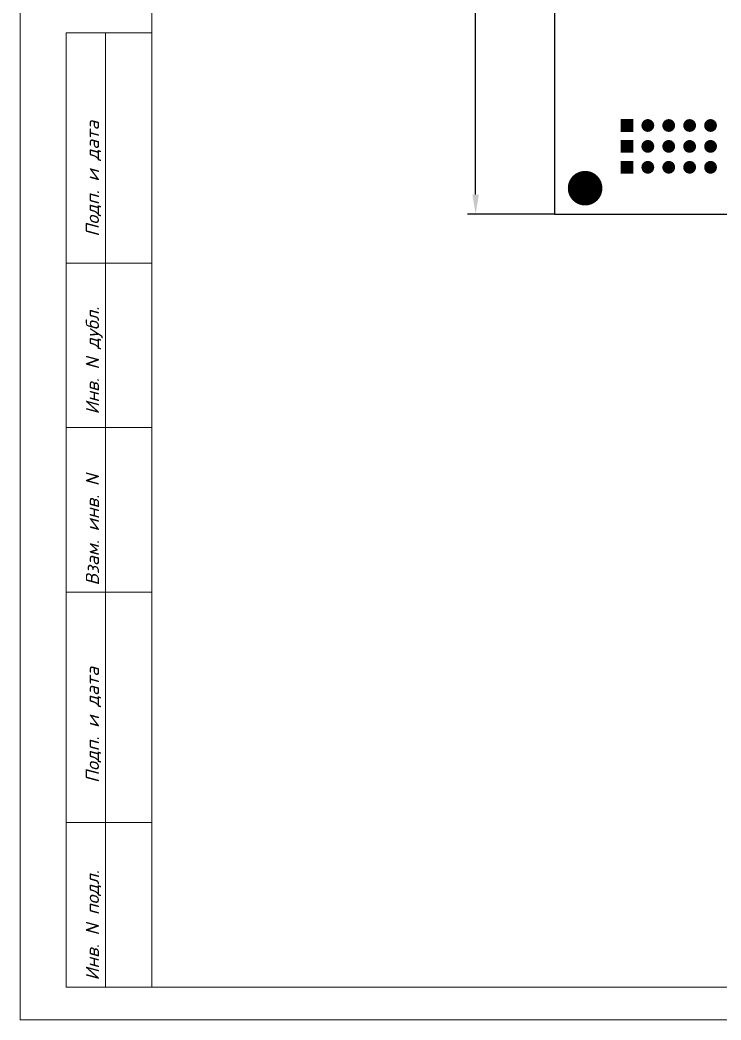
# Model space of a CAD drawing. Extents: x 25 to 880, y 8 to 306.
# Drawn here: x 460 to 566.5, y 9 to 160.9 of the extents above; entities that cross this region are included whole.
import ezdxf

# ---------------------------------------------------------------- set-up
doc = ezdxf.new("R2010")
doc.units = 0
doc.header["$MEASUREMENT"] = 0
doc.layers.add('BOARD', color=7, linetype='Continuous')
doc.layers.add('BOT', color=7, linetype='Continuous')
doc.layers.add('РАЗМЕРЫ', color=7, linetype='Continuous', lineweight=0)
doc.layers.add('РАМКА', color=7, linetype='Continuous', lineweight=0)
doc.styles.add('ADRF1', font='romans', dxfattribs={"oblique": 15})
doc.styles.add('ГОСТ 2.304', font='CS_Gost2304.shx')
doc.dimstyles.new('ГОСТ', dxfattribs={"dimscale": 0, "dimtxt": 3, "dimasz": 3, "dimexe": 1.25, "dimexo": 0, "dimtad": 1, "dimtoh": 1, "dimdec": 3, "dimtxsty": 'ГОСТ 2.304', "dimcen": 5, "dimadec": 3, "dimazin": 2, "dimtfac": 0.75, "dimtdec": 4, "dimtmove": 1, "dimatfit": 3, "dimfxl": 1, "dimtolj": 1, "dimarcsym": 0})

# ---------------------------------------------------------------- blocks, each defined once
blk = doc.blocks.new('*D671')
at = {"layer": 'Defpoints', "color": 0}
for p in [(529.2, 260), (541.2, 260), (541.2, 131.41)]:
    blk.add_point(p, dxfattribs=at)
at = {"layer": 'РАЗМЕРЫ', "color": 0, "lineweight": -2}
for p, q in [((541.2, 260), (527.95, 260)), ((529.2, 134.41), (529.2, 257)), ((541.2, 131.41), (527.95, 131.41))]:
    blk.add_line(p, q, dxfattribs=at)
at = {"layer": 'РАЗМЕРЫ', "color": 0}
for points in [[(529.7, 257), (528.7, 257), (529.2, 260)], [(528.7, 134.41), (529.7, 134.41), (529.2, 131.41)]]:
    blk.add_solid(points, dxfattribs=at)
at = {"layer": 'РАЗМЕРЫ', "color": 0, "linetype": 'Continuous', "insert": (526.77, 195.71), "char_height": 3, "attachment_point": 5, "rotation": 90, "style": 'ГОСТ 2.304'}
blk.add_mtext('\\A1;102,9*', dxfattribs=at)

msp = doc.modelspace()

# ---------------------------------------------------------------- linework, layer by layer
at = {"layer": 'BOARD'}
msp.add_lwpolyline([(541.2, 131.4125), (832.3475, 131.4125), (832.3475, 260), (541.2, 260)], close=True, dxfattribs=at)
at = {"layer": 'BOT', "const_width": 0.125}
for points in [[(551.27, 144), (553.0825, 144), (553.0825, 145.8125), (551.27, 145.8125)], [(551.27, 140.825), (553.0825, 140.825), (553.0825, 142.6375), (551.27, 142.6375)], [(551.27, 137.65), (553.0825, 137.65), (553.0825, 139.4625), (551.27, 139.4625)]]:
    msp.add_lwpolyline(points, close=True, dxfattribs=at)
for points in [[(551.35, 144), (551.35, 145.8125)], [(551.475, 144), (551.475, 145.8125)], [(551.6, 144), (551.6, 145.8125)], [(551.725, 144), (551.725, 145.8125)], [(551.85, 144), (551.85, 145.8125)], [(551.975, 144), (551.975, 145.8125)], [(552.1, 144), (552.1, 145.8125)], [(552.225, 144), (552.225, 145.8125)], [(552.35, 144), (552.35, 145.8125)], [(552.475, 144), (552.475, 145.8125)], [(552.6, 144), (552.6, 145.8125)], [(552.725, 144), (552.725, 145.8125)], [(552.85, 144), (552.85, 145.8125)], [(552.975, 144), (552.975, 145.8125)], [(555.225, 144.01), (555.225, 145.8025)], [(555.35, 144.0012), (555.35, 145.8113)], [(555.475, 144.0087), (555.475, 145.8037)], [(558.35, 144.0175), (558.35, 145.795)], [(558.475, 144.0025), (558.475, 145.81)], [(558.6, 144.0037), (558.6, 145.8087)], [(561.6, 144.0062), (561.6, 145.8062)], [(561.725, 144.0012), (561.725, 145.8113)], [(561.85, 144.0125), (561.85, 145.8)], [(564.725, 144.0137), (564.725, 145.7987)], [(564.85, 144.0012), (564.85, 145.8113)], [(564.975, 144.0062), (564.975, 145.8062)], [(554.475, 144.6762), (554.475, 145.1362)], [(554.6, 144.4), (554.6, 145.4125)], [(554.725, 144.2512), (554.725, 145.5613)], [(554.85, 144.1512), (554.85, 145.6612)], [(554.975, 144.0825), (554.975, 145.73)], [(555.1, 144.0362), (555.1, 145.7762)], [(555.6, 144.035), (555.6, 145.7775)], [(555.725, 144.0813), (555.725, 145.7312)], [(555.85, 144.15), (555.85, 145.6625)], [(555.975, 144.25), (555.975, 145.5625)], [(556.1, 144.3963), (556.1, 145.4162)], [(556.225, 144.6662), (556.225, 145.1462)], [(557.725, 144.4837), (557.725, 145.3287)], [(557.85, 144.3037), (557.85, 145.5087)], [(557.975, 144.1875), (557.975, 145.625)], [(558.1, 144.1075), (558.1, 145.705)], [(558.225, 144.0525), (558.225, 145.76)], [(558.725, 144.0225), (558.725, 145.79)], [(558.85, 144.06), (558.85, 145.7525)], [(558.975, 144.12), (558.975, 145.6925)], [(559.1, 144.205), (559.1, 145.6075)], [(559.225, 144.33), (559.225, 145.4825)], [(559.35, 144.5287), (559.35, 145.2837)], [(560.85, 144.5962), (560.85, 145.2162)], [(560.975, 144.365), (560.975, 145.4475)], [(561.1, 144.2287), (561.1, 145.5837)], [(561.225, 144.1362), (561.225, 145.6763)], [(561.35, 144.0712), (561.35, 145.7412)], [(561.475, 144.0287), (561.475, 145.7838)], [(561.975, 144.0425), (561.975, 145.77)], [(562.1, 144.0925), (562.1, 145.72)], [(562.225, 144.1675), (562.225, 145.645)], [(562.35, 144.2737), (562.35, 145.5387)], [(562.475, 144.435), (562.475, 145.3775)], [(562.6, 144.79), (562.6, 145.0225)], [(563.975, 144.8113), (563.975, 145.0012)], [(564.1, 144.4387), (564.1, 145.3737)], [(564.225, 144.2763), (564.225, 145.5362)], [(564.35, 144.1687), (564.35, 145.6438)], [(564.475, 144.0937), (564.475, 145.7188)], [(564.6, 144.0437), (564.6, 145.7688)], [(565.1, 144.0287), (565.1, 145.7838)], [(565.225, 144.07), (565.225, 145.7425)], [(565.35, 144.1337), (565.35, 145.6787)], [(565.475, 144.2262), (565.475, 145.5862)], [(565.6, 144.3612), (565.6, 145.4512)], [(565.725, 144.5888), (565.725, 145.2237)], [(551.35, 140.825), (551.35, 142.6375)], [(551.475, 140.825), (551.475, 142.6375)], [(551.6, 140.825), (551.6, 142.6375)], [(551.725, 140.825), (551.725, 142.6375)], [(551.85, 140.825), (551.85, 142.6375)], [(551.975, 140.825), (551.975, 142.6375)], [(552.1, 140.825), (552.1, 142.6375)], [(552.225, 140.825), (552.225, 142.6375)], [(552.35, 140.825), (552.35, 142.6375)], [(552.475, 140.825), (552.475, 142.6375)], [(552.6, 140.825), (552.6, 142.6375)], [(552.725, 140.825), (552.725, 142.6375)], [(552.85, 140.825), (552.85, 142.6375)], [(552.975, 140.825), (552.975, 142.6375)], [(554.475, 141.5012), (554.475, 141.9612)], [(554.6, 141.225), (554.6, 142.2375)], [(554.725, 141.0762), (554.725, 142.3862)], [(554.85, 140.9762), (554.85, 142.4862)], [(554.975, 140.9075), (554.975, 142.555)], [(555.1, 140.8612), (555.1, 142.6012)], [(555.225, 140.835), (555.225, 142.6275)], [(555.35, 140.8262), (555.35, 142.6362)], [(555.475, 140.8338), (555.475, 142.6287)], [(555.6, 140.86), (555.6, 142.6025)], [(555.725, 140.9062), (555.725, 142.5563)], [(555.85, 140.975), (555.85, 142.4875)], [(555.975, 141.075), (555.975, 142.3875)], [(556.1, 141.2212), (556.1, 142.2412)], [(556.225, 141.4912), (556.225, 141.9712)], [(557.725, 141.3087), (557.725, 142.1537)], [(557.85, 141.1287), (557.85, 142.3337)], [(557.975, 141.0125), (557.975, 142.45)], [(558.1, 140.9325), (558.1, 142.53)], [(558.225, 140.8775), (558.225, 142.585)], [(558.35, 140.8425), (558.35, 142.62)], [(558.475, 140.8275), (558.475, 142.635)], [(558.6, 140.8287), (558.6, 142.6337)], [(558.725, 140.8475), (558.725, 142.615)], [(558.85, 140.885), (558.85, 142.5775)], [(558.975, 140.945), (558.975, 142.5175)], [(559.1, 141.03), (559.1, 142.4325)], [(559.225, 141.155), (559.225, 142.3075)], [(559.35, 141.3537), (559.35, 142.1087)], [(560.85, 141.4212), (560.85, 142.0412)], [(560.975, 141.19), (560.975, 142.2725)], [(561.1, 141.0537), (561.1, 142.4087)], [(561.225, 140.9612), (561.225, 142.5012)], [(561.35, 140.8962), (561.35, 142.5662)], [(561.475, 140.8537), (561.475, 142.6087)], [(561.6, 140.8313), (561.6, 142.6312)], [(561.725, 140.8262), (561.725, 142.6362)], [(561.85, 140.8375), (561.85, 142.625)], [(561.975, 140.8675), (561.975, 142.595)], [(562.1, 140.9175), (562.1, 142.545)], [(562.225, 140.9925), (562.225, 142.47)], [(562.35, 141.0987), (562.35, 142.3638)], [(562.475, 141.26), (562.475, 142.2025)], [(562.6, 141.615), (562.6, 141.8475)], [(563.975, 141.6362), (563.975, 141.8262)], [(564.1, 141.2637), (564.1, 142.1987)], [(564.225, 141.1012), (564.225, 142.3612)], [(564.35, 140.9938), (564.35, 142.4688)], [(564.475, 140.9187), (564.475, 142.5437)], [(564.6, 140.8688), (564.6, 142.5938)], [(564.725, 140.8388), (564.725, 142.6238)], [(564.85, 140.8262), (564.85, 142.6362)], [(564.975, 140.8313), (564.975, 142.6312)], [(565.1, 140.8537), (565.1, 142.6087)], [(565.225, 140.895), (565.225, 142.5675)], [(565.35, 140.9588), (565.35, 142.5037)], [(565.475, 141.0513), (565.475, 142.4112)], [(565.6, 141.1863), (565.6, 142.2762)], [(565.725, 141.4137), (565.725, 142.0487)], [(551.35, 137.65), (551.35, 139.4625)], [(551.475, 137.65), (551.475, 139.4625)], [(551.6, 137.65), (551.6, 139.4625)], [(551.725, 137.65), (551.725, 139.4625)], [(551.85, 137.65), (551.85, 139.4625)], [(551.975, 137.65), (551.975, 139.4625)], [(552.1, 137.65), (552.1, 139.4625)], [(552.225, 137.65), (552.225, 139.4625)], [(552.35, 137.65), (552.35, 139.4625)], [(552.475, 137.65), (552.475, 139.4625)], [(552.6, 137.65), (552.6, 139.4625)], [(552.725, 137.65), (552.725, 139.4625)], [(552.85, 137.65), (552.85, 139.4625)], [(552.975, 137.65), (552.975, 139.4625)], [(554.475, 138.3262), (554.475, 138.7862)], [(554.6, 138.05), (554.6, 139.0625)], [(554.725, 137.9012), (554.725, 139.2112)], [(554.85, 137.8012), (554.85, 139.3113)], [(554.975, 137.7325), (554.975, 139.38)], [(555.1, 137.6863), (555.1, 139.4263)], [(555.225, 137.66), (555.225, 139.4525)], [(555.35, 137.6512), (555.35, 139.4612)], [(555.475, 137.6588), (555.475, 139.4537)], [(555.6, 137.685), (555.6, 139.4275)], [(555.725, 137.7312), (555.725, 139.3812)], [(555.85, 137.8), (555.85, 139.3125)], [(555.975, 137.9), (555.975, 139.2125)], [(556.1, 138.0462), (556.1, 139.0662)], [(556.225, 138.3162), (556.225, 138.7962)], [(557.725, 138.1337), (557.725, 138.9787)], [(557.85, 137.9538), (557.85, 139.1587)], [(557.975, 137.8375), (557.975, 139.275)], [(558.1, 137.7575), (558.1, 139.355)], [(558.225, 137.7025), (558.225, 139.41)], [(558.35, 137.6675), (558.35, 139.445)], [(558.475, 137.6525), (558.475, 139.46)], [(558.6, 137.6537), (558.6, 139.4587)], [(558.725, 137.6725), (558.725, 139.44)], [(558.85, 137.71), (558.85, 139.4025)], [(558.975, 137.77), (558.975, 139.3425)], [(559.1, 137.855), (559.1, 139.2575)], [(559.225, 137.98), (559.225, 139.1325)], [(559.35, 138.1787), (559.35, 138.9337)], [(560.85, 138.2462), (560.85, 138.8662)], [(560.975, 138.015), (560.975, 139.0975)], [(561.1, 137.8787), (561.1, 139.2337)], [(561.225, 137.7862), (561.225, 139.3262)], [(561.35, 137.7212), (561.35, 139.3912)], [(561.475, 137.6787), (561.475, 139.4337)], [(561.6, 137.6562), (561.6, 139.4563)], [(561.725, 137.6512), (561.725, 139.4612)], [(561.85, 137.6625), (561.85, 139.45)], [(561.975, 137.6925), (561.975, 139.42)], [(562.1, 137.7425), (562.1, 139.37)], [(562.225, 137.8175), (562.225, 139.295)], [(562.35, 137.9237), (562.35, 139.1887)], [(562.475, 138.085), (562.475, 139.0275)], [(562.6, 138.44), (562.6, 138.6725)], [(563.975, 138.4612), (563.975, 138.6513)], [(564.1, 138.0887), (564.1, 139.0237)], [(564.225, 137.9263), (564.225, 139.1863)], [(564.35, 137.8187), (564.35, 139.2937)], [(564.475, 137.7438), (564.475, 139.3687)], [(564.6, 137.6937), (564.6, 139.4187)], [(564.725, 137.6637), (564.725, 139.4487)], [(564.85, 137.6512), (564.85, 139.4612)], [(564.975, 137.6562), (564.975, 139.4563)], [(565.1, 137.6787), (565.1, 139.4337)], [(565.225, 137.72), (565.225, 139.3925)], [(565.35, 137.7837), (565.35, 139.3287)], [(565.475, 137.8762), (565.475, 139.2362)], [(565.6, 138.0112), (565.6, 139.1012)], [(565.725, 138.2388), (565.725, 138.8738)], [(543.725, 133.915), (543.725, 136.8475)], [(543.85, 133.7512), (543.85, 137.0112)], [(543.975, 133.61), (543.975, 137.1525)], [(544.1, 133.4875), (544.1, 137.275)], [(544.225, 133.3812), (544.225, 137.3812)], [(544.35, 133.2875), (544.35, 137.475)], [(544.475, 133.205), (544.475, 137.5575)], [(544.6, 133.1312), (544.6, 137.6312)], [(544.725, 133.0675), (544.725, 137.695)], [(544.85, 133.0125), (544.85, 137.75)], [(544.975, 132.965), (544.975, 137.7975)], [(545.1, 132.925), (545.1, 137.8375)], [(545.225, 132.8912), (545.225, 137.8712)], [(545.35, 132.8638), (545.35, 137.8987)], [(545.475, 132.8437), (545.475, 137.9187)], [(545.6, 132.83), (545.6, 137.9325)], [(545.725, 132.8212), (545.725, 137.9412)], [(545.85, 132.82), (545.85, 137.9425)], [(545.975, 132.8237), (545.975, 137.9387)], [(546.1, 132.8338), (546.1, 137.9287)], [(546.225, 132.85), (546.225, 137.9125)], [(546.35, 132.8737), (546.35, 137.8887)], [(546.475, 132.9025), (546.475, 137.86)], [(546.6, 132.9387), (546.6, 137.8237)], [(546.725, 132.9825), (546.725, 137.78)], [(546.85, 133.0325), (546.85, 137.73)], [(546.975, 133.0912), (546.975, 137.6712)], [(547.1, 133.1587), (547.1, 137.6037)], [(547.225, 133.235), (547.225, 137.5275)], [(547.35, 133.3212), (547.35, 137.4412)], [(547.475, 133.42), (547.475, 137.3425)], [(547.6, 133.5325), (547.6, 137.23)], [(547.725, 133.6612), (547.725, 137.1012)], [(547.85, 133.81), (547.85, 136.9525)], [(547.975, 133.9862), (547.975, 136.7763)], [(543.35, 134.7225), (543.35, 136.04)], [(543.475, 134.3625), (543.475, 136.4)], [(543.6, 134.1125), (543.6, 136.65)], [(548.1, 134.2), (548.1, 136.5625)], [(548.225, 134.48), (548.225, 136.2825)], [(548.35, 134.9375), (548.35, 135.825)]]:
    msp.add_lwpolyline(points, dxfattribs=at)
for points in [[(554.445, 144.9062, -1), (556.2575, 144.9062, -1)], [(557.62, 144.9062, -1), (559.4325, 144.9062, -1)], [(560.795, 144.9062, -1), (562.6075, 144.9062, -1)], [(563.97, 144.9062, -1), (565.7825, 144.9062, -1)], [(554.445, 141.7312, -1), (556.2575, 141.7312, -1)], [(557.62, 141.7312, -1), (559.4325, 141.7312, -1)], [(560.795, 141.7312, -1), (562.6075, 141.7312, -1)], [(563.97, 141.7312, -1), (565.7825, 141.7312, -1)], [(554.445, 138.5563, -1), (556.2575, 138.5563, -1)], [(557.62, 138.5563, -1), (559.4325, 138.5563, -1)], [(560.795, 138.5563, -1), (562.6075, 138.5563, -1)], [(563.97, 138.5563, -1), (565.7825, 138.5563, -1)], [(543.2637, 135.3812, -1), (548.3887, 135.3812, -1)]]:
    msp.add_lwpolyline(points, format="xyb", close=True, dxfattribs=at)
at = {"layer": 'РАМКА'}
for p, q in [((460, 306), (460, 9)), ((480, 14), (480, 301)), ((467, 14), (467, 159)), ((480, 159), (467, 159)), ((473, 14), (473, 159)), ((480, 124), (467, 124)), ((480, 99), (467, 99)), ((480, 74), (467, 74)), ((480, 39), (467, 39)), ((480, 14), (467, 14)), ((875, 14), (480, 14)), ((460, 9), (880, 9))]:
    msp.add_line(p, q, dxfattribs=at)

# ---------------------------------------------------------------- texts
at = {"layer": 'РАМКА', "style": 'ADRF1', "oblique": 15}
for s, p in [('Подп. и дата', (472, 128)), ('Инв. N дубл.', (472, 101)), ('Взам. инв. N', (472, 75)), ('Подп. и дата', (472, 45)), ('Инв. N подл.', (472, 15))]:
    msp.add_text(s, height=2, rotation=90, dxfattribs=at).set_placement(p)

# ---------------------------------------------------------------- dimensions: what is measured, and where the dimension line sits
at = {"layer": 'РАЗМЕРЫ'}
dim = msp.add_linear_dim(base=(529.2, 260), p1=(541.2, 131.4125), p2=(541.2, 260), angle=90, dimstyle='ГОСТ', override={"dimscale": 1, "dimdec": 1, "dimlfac": 0.8, "dimpost": '*', "dimtxsty": 'ГОСТ 2.304', "dimsah": 1, "dimtolj": 1}, dxfattribs=at)
dim.commit()
dim.dimension.update_dxf_attribs({"geometry": '*D671', "text_midpoint": (526.775, 195.7062)})

doc.saveas('drawing.dxf')
